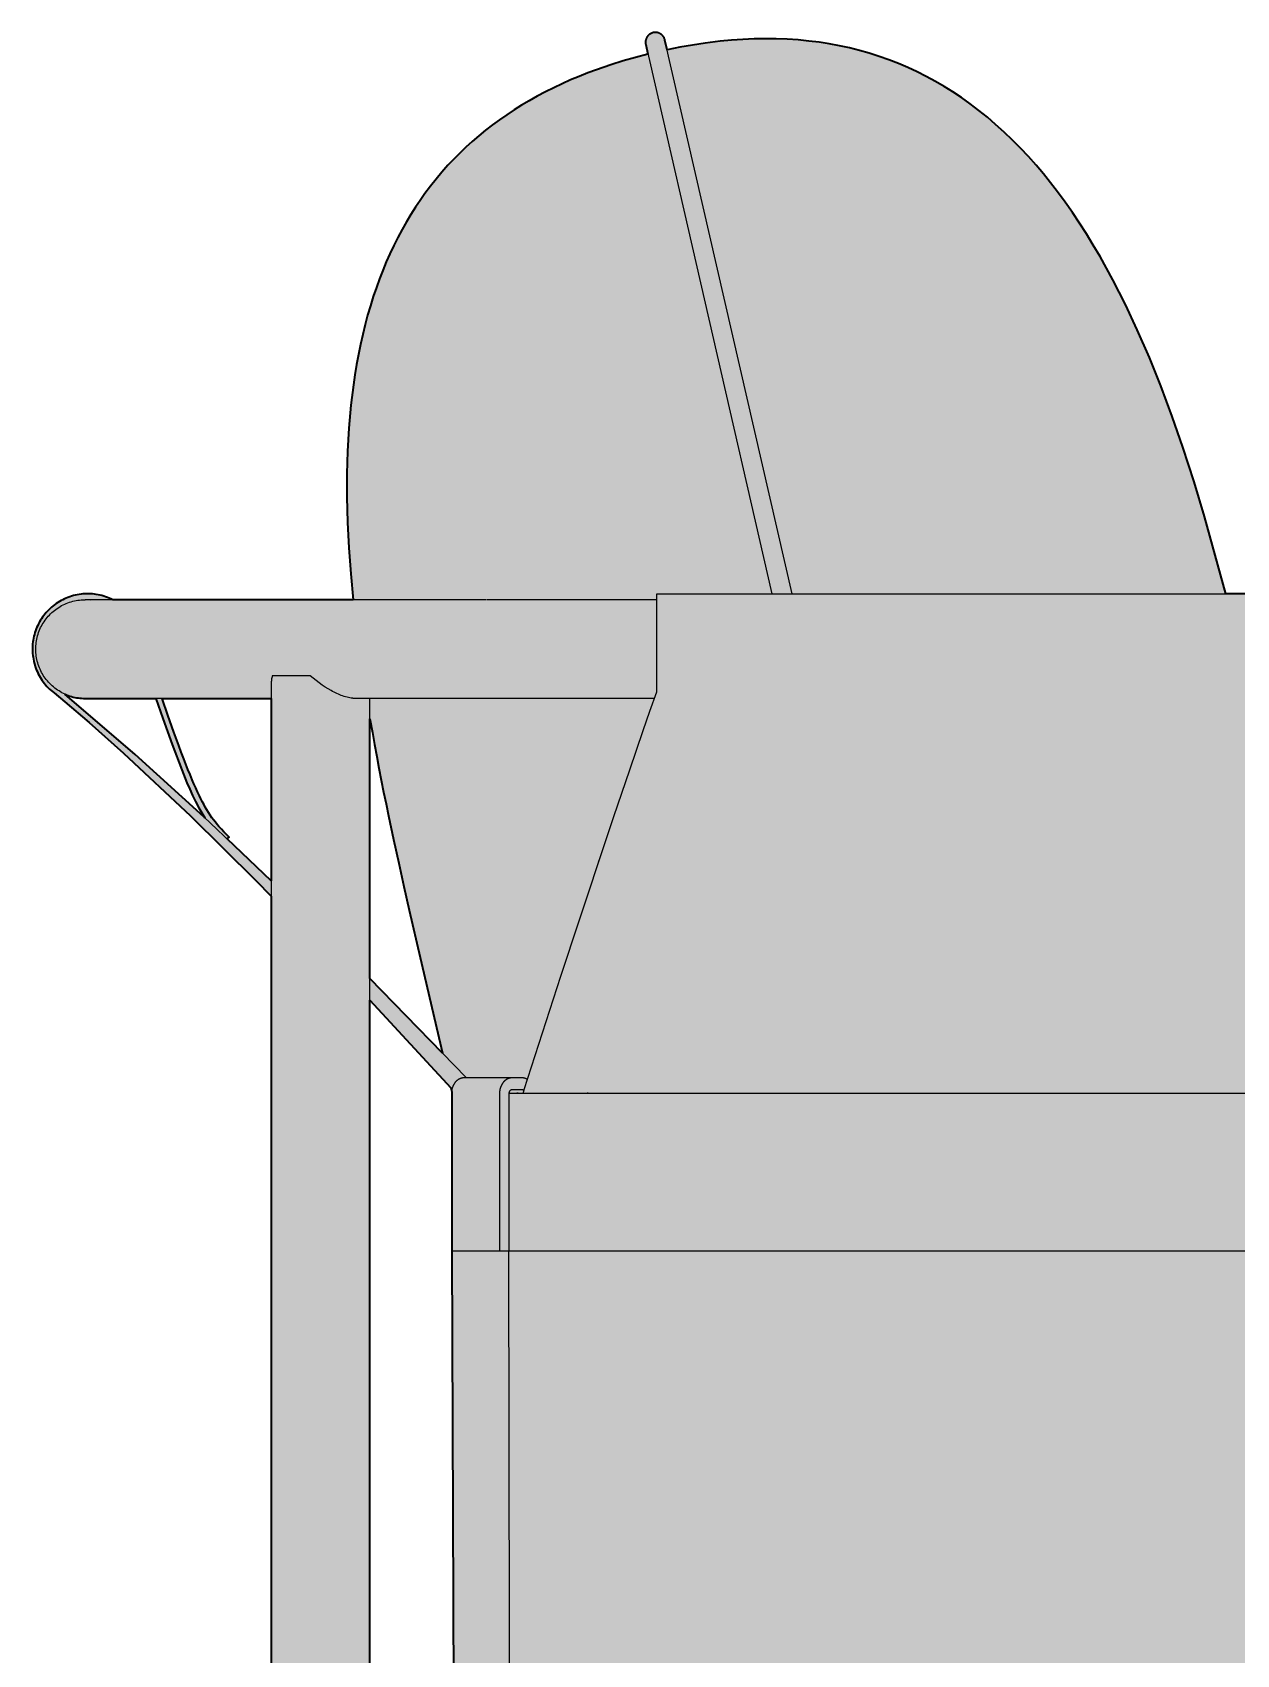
# Model space of a CAD drawing. Header units: millimetres. Extents: x 0 to 2217, y -1296 to 821.
# Drawn here: x 1251.4 to 1556.4, y 410.2 to 821 of the extents above; entities that cross this region are included whole.
import ezdxf

# ---------------------------------------------------------------- set-up
doc = ezdxf.new("R2010")
doc.units = ezdxf.units.MM
doc.layers.add('Blocks', color=7, linetype='Continuous')
doc.layers.add('Blocks$Fill', color=7, linetype='Continuous', true_color=0xffffff)
doc.layers.add('Blocks$Inner', color=7, linetype='Continuous', lineweight=25, true_color=0x007f00)
doc.layers.add('Blocks$Outline', color=7, linetype='Continuous', lineweight=35, true_color=0xff3f3f)

# ---------------------------------------------------------------- blocks, each defined once
blk = doc.blocks.new('Can Lounge Chair Side')
at = {"layer": 'Blocks$Fill'}
h = blk.add_hatch(color=256, dxfattribs=at)
h.paths.add_polyline_path([(218.63, 816.59), (218.05, 819.11), (218.03, 819.19), (218, 819.27), (217.97, 819.35), (217.94, 819.43), (217.91, 819.51), (217.87, 819.59), (217.83, 819.67), (217.78, 819.74), (217.74, 819.82), (217.69, 819.89), (217.64, 819.96), (217.59, 820.03), (217.53, 820.09), (217.48, 820.16), (217.42, 820.22), (217.35, 820.28), (217.29, 820.34), (217.23, 820.39), (217.16, 820.45), (217.09, 820.5), (217.02, 820.55), (216.94, 820.59), (216.87, 820.64), (216.79, 820.68), (216.72, 820.72), (216.64, 820.75), (216.56, 820.79), (216.48, 820.82), (216.4, 820.85), (216.31, 820.87), (216.23, 820.89), (216.15, 820.91), (216.06, 820.93), (215.98, 820.94), (215.89, 820.95), (215.8, 820.96), (215.72, 820.96), (215.63, 820.96), (215.55, 820.96), (215.46, 820.96), (215.37, 820.95), (215.29, 820.94), (215.2, 820.93), (215.12, 820.91), (215.03, 820.89), (214.95, 820.87), (214.87, 820.84), (214.79, 820.81), (214.71, 820.78), (214.63, 820.75), (214.55, 820.71), (214.47, 820.68), (214.4, 820.63), (214.32, 820.59), (214.25, 820.54), (214.18, 820.49), (214.11, 820.44), (214.04, 820.39), (213.98, 820.33), (213.91, 820.27), (213.85, 820.21), (213.79, 820.15), (213.73, 820.09), (213.68, 820.02), (213.63, 819.95), (213.58, 819.88), (213.53, 819.81), (213.48, 819.74), (213.44, 819.66), (213.4, 819.58), (213.36, 819.51), (213.33, 819.43), (213.3, 819.35), (213.27, 819.27), (213.24, 819.18), (213.22, 819.1), (213.2, 819.02), (213.18, 818.93), (213.17, 818.85), (213.15, 818.76), (213.15, 818.68), (213.14, 818.59), (213.14, 818.5), (213.14, 818.42), (213.14, 818.33), (213.15, 818.24), (213.15, 818.16), (213.17, 818.07), (213.18, 817.99), (213.2, 817.9), (213.76, 815.47), (207.49, 813.76), (204.39, 812.78), (200.76, 811.53), (198.55, 810.71), (196.36, 809.85), (194.18, 808.94), (192.03, 807.98), (189.9, 806.97), (187.79, 805.92), (185.7, 804.82), (183.64, 803.66), (181.73, 802.53), (179.85, 801.35), (177.99, 800.13), (176.17, 798.86), (174.38, 797.55), (172.62, 796.19), (170.9, 794.78), (169.22, 793.33), (167.63, 791.89), (166.08, 790.4), (164.57, 788.88), (163.1, 787.32), (161.57, 785.6), (160.09, 783.84), (158.66, 782.04), (157.28, 780.2), (156.04, 778.45), (154.85, 776.68), (153.7, 774.88), (152.6, 773.05), (151.47, 771.06), (150.39, 769.05), (149.37, 767), (148.39, 764.94), (147.46, 762.84), (146.58, 760.72), (145.74, 758.57), (144.96, 756.41), (144.17, 754.09), (143.44, 751.75), (142.75, 749.4), (142.12, 747.03), (141.5, 744.51), (140.93, 741.97), (140.41, 739.43), (139.94, 736.87), (139.52, 734.3), (139.14, 731.73), (138.51, 726.57), (138, 720.78), (137.67, 714.97), (137.51, 709.16), (137.51, 703.34), (137.68, 696.9), (138, 690.46), (138.47, 683.89), (139.08, 677.33), (88.75, 677.33), (78.17, 677.33), (77.29, 677.74), (76.84, 677.92), (76.38, 678.08), (75.92, 678.23), (75.45, 678.37), (74.98, 678.49), (74.5, 678.59), (74.02, 678.67), (73.54, 678.74), (73.05, 678.79), (72.57, 678.82), (72.08, 678.84), (71.59, 678.84), (71.11, 678.83), (70.62, 678.79), (70.14, 678.74), (69.66, 678.67), (69.18, 678.59), (68.7, 678.49), (68.23, 678.37), (67.76, 678.24), (67.3, 678.09), (66.84, 677.92), (66.39, 677.74), (65.94, 677.55), (65.5, 677.33), (65.07, 677.11), (64.65, 676.86), (64.24, 676.61), (63.83, 676.34), (63.44, 676.05), (63.05, 675.75), (62.68, 675.44), (62.32, 675.12), (61.96, 674.78), (61.63, 674.43), (61.3, 674.07), (60.98, 673.7), (60.68, 673.31), (60.39, 672.92), (60.12, 672.52), (59.86, 672.11), (59.62, 671.69), (59.39, 671.26), (59.17, 670.82), (58.97, 670.38), (58.79, 669.93), (58.62, 669.47), (58.46, 669.01), (58.33, 668.54), (58.21, 668.07), (58.1, 667.59), (58.02, 667.11), (57.94, 666.63), (57.89, 666.15), (57.85, 665.66), (57.83, 665.18), (57.83, 664.69), (57.84, 664.2), (57.88, 663.72), (57.92, 663.23), (57.99, 662.75), (58.07, 662.27), (58.17, 661.79), (58.28, 661.32), (58.41, 660.85), (58.56, 660.39), (58.72, 659.93), (58.9, 659.48), (59.09, 659.03), (59.3, 658.59), (59.53, 658.16), (59.77, 657.73), (60.02, 657.32), (60.29, 656.91), (60.58, 656.52), (60.87, 656.13), (61.18, 655.75), (61.5, 655.39), (61.84, 655.04), (62.19, 654.7), (62.55, 654.37), (62.91, 654.05), (72.2, 646.22), (80.92, 638.5), (97.91, 622.59), (114.43, 606.21), (118.32, 602.23), (118.34, -0.02), (118.34, -0.03), (118.34, -0.05), (118.34, -0.07), (118.34, -0.08), (118.35, -0.1), (118.35, -0.12), (118.36, -0.13), (118.36, -0.15), (118.37, -0.17), (118.37, -0.18), (118.38, -0.2), (118.39, -0.21), (118.39, -0.23), (118.4, -0.25), (118.41, -0.26), (118.42, -0.27), (118.43, -0.29), (118.44, -0.3), (118.45, -0.32), (118.46, -0.33), (118.47, -0.34), (118.48, -0.35), (118.5, -0.37), (118.51, -0.38), (118.52, -0.39), (118.54, -0.4), (118.55, -0.41), (118.56, -0.42), (118.58, -0.43), (118.59, -0.44), (118.61, -0.44), (118.62, -0.45), (118.64, -0.46), (118.65, -0.47), (118.67, -0.47), (118.69, -0.48), (118.7, -0.48), (118.72, -0.49), (118.74, -0.49), (118.75, -0.49), (118.77, -0.5), (118.79, -0.5), (118.8, -0.5), (118.82, -0.5), (118.84, -0.5), (142.85, -0.5), (142.87, -0.5), (142.88, -0.5), (142.9, -0.5), (142.92, -0.49), (142.94, -0.49), (142.95, -0.49), (142.97, -0.48), (142.98, -0.48), (143, -0.47), (143.02, -0.47), (143.03, -0.46), (143.05, -0.45), (143.06, -0.44), (143.08, -0.44), (143.09, -0.43), (143.11, -0.42), (143.12, -0.41), (143.14, -0.4), (143.15, -0.39), (143.16, -0.38), (143.17, -0.37), (143.19, -0.35), (143.2, -0.34), (143.21, -0.33), (143.22, -0.32), (143.23, -0.3), (143.24, -0.29), (143.25, -0.27), (143.26, -0.26), (143.27, -0.25), (143.28, -0.23), (143.28, -0.21), (143.29, -0.2), (143.3, -0.18), (143.3, -0.17), (143.31, -0.15), (143.31, -0.13), (143.32, -0.12), (143.32, -0.1), (143.33, -0.08), (143.33, -0.07), (143.33, -0.05), (143.33, -0.03), (143.33, -0.02), (143.33, 0), (143.33, 2.34), (143.33, 2.34), (143.33, 177.34), (166.57, 177.35), (166.59, 177.14), (166.6, 177.06), (166.62, 176.98), (166.63, 176.89), (166.65, 176.81), (166.67, 176.73), (166.69, 176.65), (166.71, 176.56), (166.73, 176.48), (166.75, 176.4), (166.78, 176.32), (166.8, 176.24), (166.83, 176.16), (166.89, 176), (166.96, 175.85), (166.99, 175.77), (167.03, 175.69), (167.06, 175.62), (167.1, 175.54), (167.14, 175.47), (167.18, 175.4), (167.22, 175.33), (167.27, 175.26), (167.31, 175.19), (167.36, 175.12), (167.4, 175.05), (167.45, 174.99), (167.5, 174.92), (167.55, 174.86), (167.6, 174.8), (167.65, 174.74), (167.7, 174.68), (167.75, 174.62), (167.81, 174.56), (167.86, 174.51), (167.92, 174.45), (167.97, 174.4), (168.03, 174.35), (168.09, 174.3), (168.15, 174.26), (168.21, 174.21), (168.27, 174.17), (168.33, 174.13), (168.39, 174.09), (168.45, 174.05), (168.51, 174.01), (168.58, 173.98), (168.64, 173.95), (168.71, 173.92), (168.77, 173.89), (168.84, 173.87), (168.9, 173.84), (168.97, 173.82), (169.04, 173.81), (169.11, 173.79), (169.18, 173.78), (169.21, 173.77), (169.24, 173.76), (169.28, 173.76), (169.31, 173.76), (169.35, 173.75), (169.38, 173.75), (169.42, 173.75), (169.45, 173.74), (169.49, 173.74), (178.91, 173.74), (178.94, 173.27), (178.97, 173.03), (178.98, 172.91), (179, 172.81), (179.02, 172.7), (179.03, 172.61), (179.05, 172.52), (179.07, 172.43), (179.1, 172.35), (179.11, 172.32), (179.12, 172.28), (179.13, 172.25), (179.14, 172.21), (179.16, 172.18), (179.17, 172.15), (179.18, 172.13), (179.2, 172.1), (179.21, 172.07), (179.22, 172.06), (179.23, 172.05), (179.23, 172.04), (179.24, 172.03), (179.25, 172.02), (179.25, 172), (179.26, 171.99), (179.27, 171.99), (179.28, 171.98), (179.29, 171.97), (179.29, 171.96), (179.3, 171.95), (179.31, 171.94), (179.32, 171.93), (179.33, 171.93), (179.33, 171.92), (179.34, 171.91), (179.35, 171.91), (179.36, 171.9), (179.37, 171.9), (179.37, 171.9), (179.38, 171.89), (179.38, 171.89), (179.38, 171.89), (179.39, 171.89), (179.39, 171.88), (179.4, 171.88), (179.4, 171.88), (179.41, 171.88), (179.41, 171.88), (179.42, 171.88), (179.42, 171.87), (179.42, 171.87), (179.43, 171.87), (179.43, 171.87), (179.44, 171.87), (179.44, 171.87), (179.45, 171.87), (179.45, 171.87), (179.46, 171.86), (179.46, 171.86), (179.47, 171.86), (179.47, 171.86), (179.47, 171.86), (179.48, 171.86), (179.48, 171.86), (179.49, 171.86), (869.49, 171.86), (869.49, 174.86), (876.47, 174.86), (876.55, 174.87), (876.64, 174.87), (876.73, 174.89), (876.81, 174.9), (876.9, 174.92), (876.98, 174.93), (877.07, 174.96), (877.15, 174.98), (877.23, 175.01), (877.31, 175.04), (877.39, 175.08), (877.47, 175.11), (877.55, 175.15), (877.63, 175.19), (877.7, 175.24), (877.77, 175.28), (877.84, 175.33), (877.91, 175.39), (877.98, 175.44), (878.05, 175.5), (878.11, 175.56), (878.17, 175.62), (878.23, 175.68), (878.29, 175.75), (878.34, 175.81), (878.4, 175.88), (878.45, 175.95), (878.49, 176.03), (878.54, 176.1), (878.58, 176.18), (878.62, 176.25), (878.66, 176.33), (878.69, 176.41), (878.72, 176.49), (878.75, 176.58), (878.78, 176.66), (878.8, 176.74), (878.82, 176.83), (878.84, 176.91), (878.85, 177), (878.86, 177.08), (878.87, 177.17), (878.88, 177.26), (878.88, 177.34), (904.69, 177.34), (904.69, 2.34), (904.69, 2.34), (904.69, -0.02), (904.69, -0.03), (904.69, -0.05), (904.7, -0.07), (904.7, -0.08), (904.7, -0.1), (904.7, -0.12), (904.71, -0.13), (904.71, -0.15), (904.72, -0.17), (904.73, -0.18), (904.73, -0.2), (904.74, -0.21), (904.75, -0.23), (904.75, -0.24), (904.76, -0.26), (904.77, -0.27), (904.78, -0.29), (904.79, -0.3), (904.8, -0.32), (904.81, -0.33), (904.82, -0.34), (904.84, -0.35), (904.85, -0.37), (904.86, -0.38), (904.87, -0.39), (904.89, -0.4), (904.9, -0.41), (904.92, -0.42), (904.93, -0.43), (904.95, -0.44), (904.96, -0.44), (904.98, -0.45), (904.99, -0.46), (905.01, -0.47), (905.02, -0.47), (905.04, -0.48), (905.06, -0.48), (905.07, -0.49), (905.09, -0.49), (905.11, -0.49), (905.12, -0.5), (905.14, -0.5), (905.16, -0.5), (905.17, -0.5), (905.19, -0.5), (929.19, -0.5), (929.22, -0.5), (929.24, -0.5), (929.25, -0.5), (929.27, -0.49), (929.29, -0.49), (929.3, -0.49), (929.32, -0.48), (929.34, -0.48), (929.35, -0.47), (929.37, -0.47), (929.39, -0.46), (929.4, -0.45), (929.42, -0.44), (929.43, -0.44), (929.45, -0.43), (929.46, -0.42), (929.47, -0.41), (929.49, -0.4), (929.5, -0.39), (929.51, -0.38), (929.53, -0.37), (929.54, -0.35), (929.55, -0.34), (929.56, -0.33), (929.57, -0.32), (929.58, -0.3), (929.59, -0.29), (929.6, -0.27), (929.61, -0.26), (929.62, -0.24), (929.63, -0.23), (929.64, -0.21), (929.64, -0.2), (929.65, -0.18), (929.66, -0.17), (929.66, -0.15), (929.67, -0.13), (929.67, -0.12), (929.68, -0.1), (929.68, -0.08), (929.68, -0.07), (929.68, -0.05), (929.68, -0.03), (929.69, -0.02), (929.69, 0), (929.69, 2.34), (929.69, 2.34), (929.68, 238.07), (931.77, 239.19), (932.78, 239.79), (933.78, 240.42), (934.75, 241.08), (935.7, 241.76), (936.62, 242.47), (937.52, 243.2), (938.4, 243.96), (939.24, 244.74), (940.05, 245.54), (940.84, 246.36), (941.59, 247.2), (942.31, 248.06), (942.99, 248.93), (943.64, 249.82), (944.26, 250.72), (944.84, 251.64), (945.39, 252.56), (945.9, 253.49), (946.37, 254.43), (946.81, 255.38), (947.21, 256.33), (947.58, 257.28), (947.91, 258.23), (948.2, 259.19), (948.47, 260.14), (948.69, 261.1), (948.89, 262.05), (949.05, 262.99), (949.17, 263.93), (949.27, 264.86), (949.37, 264.86), (949.46, 264.87), (949.55, 264.87), (949.63, 264.88), (949.72, 264.89), (949.81, 264.91), (949.89, 264.93), (949.98, 264.95), (950.06, 264.97), (950.14, 265), (950.22, 265.03), (950.3, 265.06), (950.38, 265.1), (950.46, 265.14), (950.54, 265.18), (950.61, 265.22), (950.69, 265.27), (950.76, 265.32), (950.83, 265.37), (950.9, 265.42), (950.96, 265.48), (951.03, 265.54), (951.09, 265.6), (951.15, 265.66), (951.21, 265.72), (951.27, 265.79), (951.32, 265.86), (951.37, 265.93), (951.42, 266), (951.47, 266.08), (951.51, 266.15), (951.55, 266.23), (951.59, 266.31), (951.62, 266.39), (951.66, 266.47), (951.69, 266.55), (951.71, 266.63), (951.74, 266.72), (951.76, 266.8), (951.78, 266.89), (951.79, 266.97), (951.8, 267.06), (951.81, 267.14), (951.82, 267.23), (951.82, 267.32), (951.82, 267.41), (951.82, 267.49), (951.81, 267.58), (951.8, 267.67), (951.79, 267.75), (951.78, 267.84), (951.76, 267.92), (951.74, 268.01), (951.71, 268.09), (951.69, 268.17), (951.66, 268.26), (951.62, 268.34), (951.59, 268.42), (951.55, 268.49), (951.51, 268.57), (951.47, 268.65), (951.42, 268.72), (951.37, 268.79), (951.32, 268.86), (951.27, 268.93), (951.21, 269), (951.15, 269.06), (951.09, 269.13), (951.03, 269.19), (950.96, 269.25), (950.9, 269.3), (950.83, 269.36), (950.76, 269.41), (950.69, 269.46), (950.61, 269.5), (950.54, 269.55), (950.46, 269.59), (950.38, 269.63), (950.3, 269.66), (950.22, 269.69), (950.14, 269.72), (950.06, 269.75), (949.98, 269.78), (949.89, 269.8), (949.81, 269.82), (949.72, 269.83), (949.63, 269.84), (949.55, 269.85), (949.46, 269.86), (949.38, 269.86), (949.38, 366.86), (949.55, 366.87), (949.64, 366.88), (949.72, 366.89), (949.81, 366.91), (949.89, 366.93), (949.98, 366.95), (950.06, 366.97), (950.15, 367), (950.23, 367.03), (950.31, 367.06), (950.39, 367.1), (950.47, 367.14), (950.54, 367.18), (950.62, 367.22), (950.69, 367.27), (950.76, 367.32), (950.83, 367.37), (950.9, 367.42), (950.97, 367.48), (951.03, 367.54), (951.1, 367.6), (951.16, 367.66), (951.21, 367.72), (951.27, 367.79), (951.32, 367.86), (951.37, 367.93), (951.42, 368), (951.47, 368.08), (951.51, 368.15), (951.55, 368.23), (951.59, 368.31), (951.63, 368.39), (951.66, 368.47), (951.69, 368.55), (951.72, 368.63), (951.74, 368.72), (951.76, 368.8), (951.78, 368.89), (951.79, 368.97), (951.81, 369.06), (951.81, 369.14), (951.82, 369.23), (951.82, 369.32), (951.82, 369.41), (951.82, 369.49), (951.81, 369.58), (951.81, 369.67), (951.79, 369.75), (951.78, 369.84), (951.76, 369.92), (951.74, 370.01), (951.72, 370.09), (951.69, 370.17), (951.66, 370.26), (951.63, 370.34), (951.59, 370.42), (951.55, 370.49), (951.51, 370.57), (951.47, 370.65), (951.42, 370.72), (951.37, 370.79), (951.32, 370.86), (951.27, 370.93), (951.21, 371), (951.16, 371.06), (951.1, 371.13), (951.03, 371.19), (950.97, 371.25), (950.9, 371.3), (950.83, 371.36), (950.76, 371.41), (950.69, 371.46), (950.62, 371.5), (950.54, 371.55), (950.47, 371.59), (950.39, 371.63), (950.31, 371.66), (950.23, 371.69), (950.15, 371.72), (950.06, 371.75), (949.98, 371.78), (949.89, 371.8), (949.81, 371.82), (949.72, 371.83), (949.64, 371.84), (949.55, 371.85), (949.46, 371.86), (949.38, 371.86), (949.27, 371.86), (949.05, 373.73), (948.89, 374.68), (948.69, 375.63), (948.47, 376.58), (948.21, 377.53), (947.91, 378.49), (947.58, 379.45), (947.21, 380.4), (946.81, 381.35), (946.37, 382.29), (945.9, 383.23), (945.39, 384.17), (944.84, 385.09), (944.26, 386), (943.64, 386.9), (942.99, 387.79), (942.31, 388.66), (941.59, 389.52), (940.84, 390.36), (940.05, 391.18), (939.24, 391.98), (938.39, 392.76), (937.52, 393.52), (936.62, 394.26), (935.7, 394.97), (934.75, 395.65), (933.77, 396.31), (932.78, 396.94), (931.76, 397.54), (930.73, 398.11), (929.68, 398.66), (929.68, 512.34), (932.69, 512.34), (932.69, 552.34), (929.68, 552.34), (929.62, 608.11), (929.45, 611.37), (929.32, 613), (929.17, 614.62), (928.98, 616.23), (928.77, 617.84), (928.53, 619.44), (928.26, 621.04), (927.97, 622.62), (927.64, 624.2), (927.29, 625.77), (926.91, 627.34), (926.51, 628.89), (926.07, 630.43), (925.57, 632.1), (925.03, 633.76), (924.46, 635.39), (923.86, 637.01), (923.23, 638.61), (922.57, 640.19), (921.88, 641.74), (921.15, 643.28), (920.4, 644.79), (919.62, 646.28), (918.8, 647.74), (917.96, 649.18), (917.09, 650.6), (916.19, 651.99), (915.26, 653.35), (914.3, 654.68), (913.3, 656.01), (912.26, 657.31), (911.2, 658.58), (910.12, 659.81), (909, 661), (907.87, 662.16), (906.7, 663.29), (905.51, 664.37), (904.3, 665.42), (903.07, 666.43), (901.81, 667.4), (900.52, 668.33), (899.22, 669.22), (897.9, 670.07), (896.55, 670.88), (895.18, 671.64), (893.89, 672.31), (892.58, 672.94), (891.26, 673.53), (889.93, 674.08), (888.58, 674.59), (887.23, 675.06), (885.87, 675.48), (884.49, 675.86), (883.11, 676.2), (881.72, 676.49), (880.32, 676.75), (878.92, 676.95), (877.51, 677.12), (876.09, 677.24), (874.68, 677.31), (874.37, 680.06), (873.98, 682.78), (873.5, 685.5), (872.93, 688.2), (872.27, 690.88), (871.53, 693.54), (870.7, 696.17), (869.8, 698.77), (868.81, 701.35), (867.74, 703.89), (866.59, 706.4), (865.36, 708.87), (864.06, 711.31), (862.69, 713.7), (861.24, 716.05), (859.73, 718.35), (858.14, 720.61), (856.5, 722.82), (854.79, 724.99), (853.01, 727.1), (851.18, 729.16), (849.29, 731.17), (847.34, 733.12), (845.34, 735.02), (843.28, 736.86), (841.18, 738.65), (839.03, 740.38), (836.84, 742.05), (834.6, 743.66), (832.31, 745.21), (829.99, 746.7), (827.63, 748.13), (825.24, 749.5), (822.81, 750.8), (820.35, 752.05), (817.85, 753.23), (815.33, 754.35), (812.78, 755.4), (810.21, 756.39), (807.61, 757.32), (804.99, 758.19), (802.35, 758.99), (799.69, 759.72), (797.02, 760.4), (794.33, 761), (791.62, 761.55), (788.91, 762.03), (786.18, 762.44), (783.44, 762.79), (780.7, 763.07), (777.95, 763.27), (775.19, 763.41), (769.68, 763.55), (753.12, 763.45), (742.1, 763.31), (736.6, 763.32), (731.09, 763.43), (725.54, 763.54), (719.95, 763.53), (697.93, 762.86), (686.91, 762.87), (675.89, 763.17), (670.38, 763.32), (664.87, 763.33), (659.36, 763.18), (653.85, 762.88), (651.09, 762.72), (648.34, 762.61), (645.58, 762.55), (642.83, 762.53), (640.07, 762.56), (637.32, 762.65), (634.56, 762.77), (631.81, 762.95), (626.3, 763.3), (620.79, 763.53), (615.28, 763.64), (609.76, 763.64), (587.7, 763.54), (565.64, 763.56), (543.58, 763.55), (521.52, 763.56), (499.46, 763.53), (477.39, 763.68), (471.87, 763.68), (466.36, 763.5), (460.86, 763.12), (455.37, 762.57), (452.63, 762.21), (449.91, 761.78), (447.2, 761.29), (444.51, 760.73), (441.83, 760.1), (439.17, 759.4), (436.52, 758.63), (433.88, 757.8), (431.27, 756.9), (428.68, 755.94), (426.12, 754.92), (423.59, 753.83), (421.09, 752.68), (418.61, 751.47), (416.17, 750.2), (413.75, 748.86), (411.36, 747.47), (409.02, 746.01), (406.72, 744.49), (404.47, 742.92), (402.25, 741.28), (400.08, 739.59), (397.95, 737.83), (395.87, 736.02), (393.83, 734.14), (391.85, 732.22), (389.94, 730.24), (388.08, 728.22), (386.28, 726.13), (384.53, 724), (382.85, 721.81), (381.23, 719.58), (379.67, 717.29), (378.18, 714.97), (376.77, 712.6), (375.44, 710.2), (374.18, 707.75), (372.99, 705.27), (371.88, 702.74), (370.84, 700.18), (369.89, 697.58), (369.02, 694.97), (368.23, 692.33), (367.53, 689.68), (366.92, 687), (366.39, 684.3), (365.95, 681.58), (365.59, 678.84), (360.16, 678.84), (352.11, 707.21), (349.27, 715.95), (346.56, 723.75), (343.66, 731.49), (340.79, 738.62), (337.73, 745.67), (334.73, 752.04), (331.55, 758.31), (329.94, 761.28), (328.29, 764.21), (326.59, 767.12), (324.82, 769.99), (323.09, 772.69), (321.3, 775.36), (319.45, 777.99), (317.55, 780.57), (315.77, 782.87), (313.95, 785.13), (312.07, 787.35), (310.13, 789.52), (308.14, 791.65), (306.1, 793.72), (303.99, 795.73), (301.83, 797.69), (299.75, 799.47), (297.61, 801.2), (295.42, 802.86), (293.18, 804.45), (291.02, 805.89), (288.81, 807.27), (286.57, 808.58), (284.28, 809.82), (281.96, 810.99), (279.6, 812.08), (277.21, 813.1), (274.78, 814.04), (272.33, 814.91), (269.84, 815.69), (267.34, 816.4), (264.81, 817.03), (262.27, 817.59), (259.7, 818.06), (257.13, 818.46), (254.55, 818.79), (251.8, 819.05), (249.04, 819.23), (246.28, 819.34), (243.52, 819.37), (240.64, 819.32), (237.77, 819.19), (234.9, 818.99), (232.04, 818.72), (228.23, 818.26), (225.02, 817.78), (221.82, 817.23)], flags=0)
h.paths.add_polyline_path([(868.29, 457.55), (870.33, 462.86), (871.22, 465.57), (872.01, 468.3), (872.72, 471.06), (873.33, 473.84), (873.85, 476.64), (874.28, 479.46), (874.62, 482.29), (874.86, 485.12), (875, 487.97), (875.05, 490.83), (875.05, 512.34), (883.38, 512.34), (883.38, 507.73), (898.38, 507.73), (898.38, 512.34), (904.68, 512.34), (904.68, 403.36), (899.68, 403.36), (868.58, 403.36)], flags=0)
h.paths.add_polyline_path([(875.05, 652.24), (876.01, 652.12), (876.72, 652), (877.41, 651.86), (878.11, 651.69), (878.79, 651.5), (879.17, 651.39), (879.54, 651.27), (880.27, 651.01), (881, 650.73), (881.72, 650.42), (882.43, 650.09), (883.12, 649.74), (883.81, 649.36), (884.48, 648.97), (885.15, 648.55), (885.81, 648.12), (886.46, 647.66), (887.09, 647.19), (887.71, 646.7), (888.32, 646.2), (888.91, 645.68), (889.5, 645.15), (890.19, 644.49), (890.86, 643.81), (891.51, 643.11), (892.15, 642.4), (892.67, 641.78), (893.18, 641.15), (893.68, 640.51), (894.17, 639.86), (894.79, 639), (895.39, 638.11), (895.98, 637.2), (896.55, 636.27), (897.11, 635.31), (897.65, 634.34), (898.18, 633.33), (898.68, 632.31), (899.17, 631.27), (899.64, 630.21), (900.1, 629.12), (900.53, 628.02), (900.95, 626.9), (901.34, 625.76), (901.72, 624.61), (902.07, 623.43), (902.38, 622.33), (902.68, 621.21), (902.95, 620.09), (903.2, 618.95), (903.43, 617.81), (903.65, 616.66), (903.84, 615.5), (904.02, 614.34), (904.17, 613.16), (904.3, 611.99), (904.51, 609.62), (904.63, 607.24), (904.68, 604.84), (904.68, 552.34), (898.38, 552.34), (898.38, 557.73), (883.38, 557.73), (883.38, 552.34), (875.05, 552.34)], flags=0)
h.paths.add_polyline_path([(164.07, 552.72), (164.06, 552.51), (164.06, 552.43), (164.06, 512.34), (165.05, 268.7), (164.7, 268.7), (164.71, 238.7), (166.79, 238.7), (166.77, 233.35), (143.33, 233.34), (143.32, 575.94), (163.81, 553.76)], flags=0)
h.paths.add_polyline_path([(143.32, 647.17), (149.31, 616.63), (161.68, 562.51), (143.32, 581.41)], flags=0)
h.paths.add_polyline_path([(89.1, 652.33), (95.67, 634.22), (96.98, 631), (97.68, 629.39), (98.4, 627.79), (99.18, 626.2), (100, 624.63), (100.49, 623.75), (101.01, 622.9), (101.51, 622.12), (83.84, 638.1), (66.02, 653.44), (66.5, 653.23), (66.91, 653.08), (67.32, 652.93), (67.74, 652.81), (68.16, 652.69), (68.58, 652.6), (69.01, 652.51), (69.44, 652.45), (69.87, 652.39), (70.3, 652.36), (70.74, 652.33), (71.17, 652.33), (88.75, 652.33), (89.1, 652.33)], flags=0)
h.paths.add_polyline_path([(118.32, 652.33), (118.32, 606.15), (107.16, 616.75), (107.63, 617.2), (106.34, 618.54), (105.09, 619.9), (104.63, 620.45), (104.18, 621), (103.74, 621.56), (103.32, 622.13), (102.87, 622.79), (102.43, 623.45), (102.01, 624.13), (101.61, 624.82), (101.22, 625.52), (100.85, 626.22), (100.13, 627.65), (99.19, 629.68), (97.75, 633.05), (95.55, 638.71), (90.69, 652.33)], flags=0)
at = {"layer": 'Blocks$Inner'}
for p, q in [((215.97, 677.33), (172.89, 677.33)), ((83.84, 638.1), (66.02, 653.44)), ((107.63, 617.2), (107.16, 616.75)), ((201.08, 610.32), (201.42, 611.36)), ((156.04, 586.72), (161.68, 562.51)), ((167.68, 556.34), (143.32, 581.41)), ((164.17, 553.38), (143.32, 575.94)), ((163.81, 553.77), (164.07, 552.72))]:
    blk.add_line(p, q, dxfattribs=at)
for points in [[(250.3, 678.84), (218.07, 819.02), (218.05, 819.11), (218.03, 819.19), (218, 819.27), (217.97, 819.35), (217.94, 819.43), (217.91, 819.51), (217.87, 819.59), (217.83, 819.67), (217.78, 819.74), (217.74, 819.82), (217.69, 819.89), (217.64, 819.96), (217.59, 820.03), (217.53, 820.09), (217.48, 820.16), (217.42, 820.22), (217.35, 820.28), (217.29, 820.34), (217.23, 820.39), (217.16, 820.45), (217.09, 820.5), (217.02, 820.55), (216.94, 820.59), (216.87, 820.64), (216.79, 820.68), (216.72, 820.72), (216.64, 820.75), (216.56, 820.79), (216.48, 820.82), (216.4, 820.85), (216.31, 820.87), (216.23, 820.89), (216.15, 820.91), (216.06, 820.93), (215.98, 820.94), (215.89, 820.95), (215.8, 820.96), (215.72, 820.96), (215.63, 820.96), (215.55, 820.96), (215.46, 820.96), (215.37, 820.95), (215.29, 820.94), (215.2, 820.93), (215.12, 820.91), (215.03, 820.89), (214.95, 820.87), (214.87, 820.84), (214.79, 820.81), (214.71, 820.78), (214.63, 820.75), (214.55, 820.71), (214.47, 820.68), (214.4, 820.63), (214.32, 820.59), (214.25, 820.54), (214.18, 820.49), (214.11, 820.44), (214.04, 820.39), (213.98, 820.33), (213.91, 820.27), (213.85, 820.21), (213.79, 820.15), (213.73, 820.09), (213.68, 820.02), (213.63, 819.95), (213.58, 819.88), (213.53, 819.81), (213.48, 819.74), (213.44, 819.66), (213.4, 819.58), (213.36, 819.51), (213.33, 819.43), (213.3, 819.35), (213.27, 819.27), (213.24, 819.18), (213.22, 819.1), (213.2, 819.02), (213.18, 818.93), (213.17, 818.85), (213.15, 818.76), (213.15, 818.68), (213.14, 818.59), (213.14, 818.5), (213.14, 818.42), (213.14, 818.33), (213.15, 818.24), (213.15, 818.16), (213.17, 818.07), (213.18, 817.99), (213.2, 817.9), (245.17, 678.84)], [(360.17, 678.82), (354.77, 698.41), (352.11, 707.21), (349.27, 715.95), (346.56, 723.75), (343.66, 731.49), (340.79, 738.62), (337.73, 745.67), (334.73, 752.04), (331.55, 758.31), (329.94, 761.28), (328.29, 764.21), (326.59, 767.12), (324.82, 769.99), (323.09, 772.69), (321.3, 775.36), (319.45, 777.99), (317.55, 780.57), (315.77, 782.87), (313.95, 785.13), (312.07, 787.35), (310.13, 789.52), (308.14, 791.65), (306.1, 793.72), (303.99, 795.73), (301.83, 797.69), (299.75, 799.47), (297.61, 801.2), (295.42, 802.86), (293.18, 804.45), (291.02, 805.89), (288.81, 807.27), (286.57, 808.58), (284.28, 809.82), (281.96, 810.99), (279.6, 812.08), (277.21, 813.1), (274.78, 814.04), (272.33, 814.91), (269.84, 815.69), (267.34, 816.4), (264.81, 817.03), (262.27, 817.59), (259.7, 818.06), (257.13, 818.46), (254.55, 818.79), (251.8, 819.05), (249.04, 819.23), (246.28, 819.34), (243.52, 819.37), (240.64, 819.32), (237.77, 819.19), (234.9, 818.99), (232.04, 818.72), (228.23, 818.26), (225.02, 817.78), (221.82, 817.23), (218.63, 816.59)], [(139.08, 677.33), (138.47, 683.89), (138, 690.46), (137.68, 696.9), (137.51, 703.34), (137.51, 709.16), (137.67, 714.97), (138, 720.78), (138.51, 726.57), (139.14, 731.73), (139.52, 734.3), (139.94, 736.87), (140.41, 739.43), (140.93, 741.97), (141.5, 744.51), (142.12, 747.03), (142.75, 749.4), (143.44, 751.75), (144.17, 754.09), (144.96, 756.41), (145.74, 758.57), (146.58, 760.72), (147.46, 762.84), (148.39, 764.94), (149.37, 767), (150.39, 769.05), (151.47, 771.06), (152.6, 773.05), (153.7, 774.88), (154.85, 776.68), (156.04, 778.45), (157.28, 780.2), (158.66, 782.04), (160.09, 783.84), (161.57, 785.6), (163.1, 787.32), (164.57, 788.88), (166.08, 790.4), (167.63, 791.89), (169.22, 793.33), (170.9, 794.78), (172.62, 796.19), (174.38, 797.55), (176.17, 798.86), (177.99, 800.13), (179.85, 801.35), (181.73, 802.53), (183.64, 803.66), (185.7, 804.82), (187.79, 805.92), (189.9, 806.97), (192.03, 807.98), (194.18, 808.94), (196.36, 809.85), (198.55, 810.71), (200.76, 811.53), (204.39, 812.78), (207.49, 813.76), (210.61, 814.65), (213.76, 815.47)], [(118.32, 602.23), (114.43, 606.21), (97.91, 622.59), (80.92, 638.5), (72.2, 646.22), (66.06, 651.45), (63.3, 653.75), (62.91, 654.05), (62.55, 654.37), (62.19, 654.7), (61.84, 655.04), (61.5, 655.39), (61.18, 655.75), (60.87, 656.13), (60.58, 656.52), (60.29, 656.91), (60.02, 657.32), (59.77, 657.73), (59.53, 658.16), (59.3, 658.59), (59.09, 659.03), (58.9, 659.48), (58.72, 659.93), (58.56, 660.39), (58.41, 660.85), (58.28, 661.32), (58.17, 661.79), (58.07, 662.27), (57.99, 662.75), (57.92, 663.23), (57.88, 663.72), (57.84, 664.2), (57.83, 664.69), (57.83, 665.18), (57.85, 665.66), (57.89, 666.15), (57.94, 666.63), (58.02, 667.11), (58.1, 667.59), (58.21, 668.07), (58.33, 668.54), (58.46, 669.01), (58.62, 669.47), (58.79, 669.93), (58.97, 670.38), (59.17, 670.82), (59.39, 671.26), (59.62, 671.69), (59.86, 672.11), (60.12, 672.52), (60.39, 672.92), (60.68, 673.31), (60.98, 673.7), (61.3, 674.07), (61.63, 674.43), (61.96, 674.78), (62.32, 675.12), (62.68, 675.44), (63.05, 675.75), (63.44, 676.05), (63.83, 676.34), (64.24, 676.61), (64.65, 676.86), (65.07, 677.11), (65.5, 677.33), (65.94, 677.55), (66.39, 677.74), (66.84, 677.92), (67.3, 678.09), (67.76, 678.24), (68.23, 678.37), (68.7, 678.49), (69.18, 678.59), (69.66, 678.67), (70.14, 678.74), (70.62, 678.79), (71.11, 678.83), (71.59, 678.84), (72.08, 678.84), (72.57, 678.82), (73.05, 678.79), (73.54, 678.74), (74.02, 678.67), (74.5, 678.59), (74.98, 678.49), (75.45, 678.37), (75.92, 678.23), (76.38, 678.08), (76.84, 677.92), (77.29, 677.74), (77.73, 677.54), (78.17, 677.33)], [(182.18, 552.34), (182.23, 552.6), (182.29, 552.85), (182.36, 553.1), (182.43, 553.35), (187.06, 567.66), (191.73, 581.97), (196.42, 596.26), (198.78, 603.4), (201.16, 610.54), (205.14, 622.42), (207.14, 628.35), (209.16, 634.28), (210.86, 639.27), (212.58, 644.25), (214.27, 649.12), (215.97, 653.98), (215.97, 677.5), (215.97, 678.84), (828.8, 678.84), (828.8, 678.83), (828.8, 655.99)], [(118.32, 652.33), (88.75, 652.33), (71.17, 652.33), (70.74, 652.33), (70.3, 652.36), (69.87, 652.39), (69.44, 652.45), (69.01, 652.51), (68.58, 652.6), (68.16, 652.69), (67.74, 652.81), (67.32, 652.93), (66.91, 653.08), (66.5, 653.23), (66.1, 653.4), (65.71, 653.58), (65.32, 653.78), (64.94, 653.99), (64.57, 654.22), (64.2, 654.45), (63.84, 654.7), (63.5, 654.96), (63.16, 655.24), (62.83, 655.52), (62.51, 655.82), (62.2, 656.12), (61.9, 656.44), (61.62, 656.77), (61.34, 657.11), (61.08, 657.45), (60.83, 657.81), (60.59, 658.17), (60.37, 658.55), (60.15, 658.93), (59.96, 659.31), (59.77, 659.71), (59.6, 660.11), (59.44, 660.51), (59.3, 660.92), (59.17, 661.34), (59.06, 661.76), (58.96, 662.18), (58.87, 662.61), (58.8, 663.04), (58.75, 663.47), (58.71, 663.9), (58.68, 664.34), (58.67, 664.77), (58.68, 665.21), (58.7, 665.64), (58.74, 666.08), (58.79, 666.51), (58.85, 666.94), (58.94, 667.37), (59.03, 667.79), (59.14, 668.21), (59.27, 668.63), (59.41, 669.04), (59.56, 669.45), (59.73, 669.85), (59.91, 670.25), (60.11, 670.63), (60.31, 671.02), (60.54, 671.39), (60.77, 671.76), (61.02, 672.11), (61.28, 672.46), (61.55, 672.8), (61.83, 673.13), (62.13, 673.45), (62.44, 673.76), (62.75, 674.06), (63.08, 674.35), (63.41, 674.63), (63.76, 674.89), (64.12, 675.14), (64.48, 675.38), (64.85, 675.61), (65.23, 675.82), (65.62, 676.02), (66.01, 676.21), (66.41, 676.38), (66.81, 676.54), (67.22, 676.68), (67.64, 676.82), (68.06, 676.93), (68.48, 677.03), (68.91, 677.12), (69.34, 677.19), (69.77, 677.25), (70.2, 677.29), (70.64, 677.31), (71.07, 677.33)], [(172.7, 677.33), (88.75, 677.33), (71.17, 677.33), (71.6, 677.34), (72.02, 677.34), (72.45, 677.33)], [(215.4, 652.33), (171.61, 652.33), (139.66, 652.33), (139.52, 652.33), (139.38, 652.33), (139.24, 652.34), (139.1, 652.35), (138.96, 652.36), (138.82, 652.38), (138.55, 652.41), (138.22, 652.47), (137.9, 652.54), (137.53, 652.63), (137.16, 652.73), (136.79, 652.84), (136.42, 652.97), (136.05, 653.1), (135.69, 653.24), (135.33, 653.39), (134.97, 653.55), (134.62, 653.72), (134.27, 653.89), (133.88, 654.1), (133.48, 654.31), (132.71, 654.75), (131.96, 655.22), (131.22, 655.71), (130.44, 656.26), (129.67, 656.83), (128.92, 657.43), (128.19, 658.04), (118.6, 658.04), (118.54, 657.79), (118.48, 657.54), (118.43, 657.28), (118.39, 657.02), (118.36, 656.77), (118.34, 656.51), (118.33, 656.25), (118.32, 655.99), (118.34, 2.34)], [(143.33, 2.34), (143.32, 652.33)], [(89.1, 652.33), (90.88, 647.22), (93.21, 640.7), (95.67, 634.22), (96.98, 631), (97.68, 629.39), (98.4, 627.79), (99.18, 626.2), (100, 624.63), (100.49, 623.75), (101.01, 622.9), (101.55, 622.05)], [(90.69, 652.33), (92.17, 648.07), (93.68, 643.81), (94.91, 640.41), (95.55, 638.71), (96.19, 637.02), (97.22, 634.37), (97.75, 633.05), (98.3, 631.74), (98.74, 630.71), (99.19, 629.68), (99.65, 628.66), (100.13, 627.65), (100.49, 626.93), (100.85, 626.22), (101.22, 625.52), (101.61, 624.82), (102.01, 624.13), (102.43, 623.45), (102.87, 622.79), (103.32, 622.13), (103.74, 621.56), (104.18, 621), (104.63, 620.45), (105.09, 619.9), (105.71, 619.22), (106.34, 618.54), (107.63, 617.2)], [(143.32, 647.17), (143.94, 643.67), (144.48, 640.66), (145.05, 637.65), (145.62, 634.64), (146.21, 631.63), (146.81, 628.63), (147.42, 625.62), (148.04, 622.63), (149.31, 616.63), (150.62, 610.64), (151.95, 604.67), (153.3, 598.69), (156.04, 586.72)], [(118.32, 606.15), (101.28, 622.34), (83.84, 638.1)], [(178.62, 512.34), (164.06, 512.34), (164.06, 552.34), (164.06, 552.43), (164.06, 552.51), (164.07, 552.61), (164.07, 552.7), (164.08, 552.79), (164.09, 552.88), (164.1, 552.97), (164.11, 553.06), (164.13, 553.16), (164.14, 553.25), (164.16, 553.34), (164.18, 553.44), (164.2, 553.53), (164.23, 553.62), (164.25, 553.72), (164.28, 553.81), (164.31, 553.9), (164.34, 553.99), (164.38, 554.08), (164.41, 554.17), (164.45, 554.26), (164.49, 554.35), (164.53, 554.44), (164.58, 554.53), (164.62, 554.61), (164.67, 554.69), (164.72, 554.78), (164.77, 554.86), (164.82, 554.94), (164.87, 555.01), (164.93, 555.09), (164.99, 555.16), (165.05, 555.24), (165.11, 555.31), (165.17, 555.38), (165.23, 555.44), (165.3, 555.51), (165.36, 555.57), (165.43, 555.63), (165.49, 555.68), (165.56, 555.74), (165.63, 555.79), (165.7, 555.84), (165.77, 555.89), (165.85, 555.93), (165.92, 555.98), (165.99, 556.02), (166.06, 556.06), (166.14, 556.09), (166.21, 556.12), (166.28, 556.15), (166.36, 556.18), (166.43, 556.21), (166.51, 556.23), (166.58, 556.25), (166.65, 556.27), (166.73, 556.29), (166.8, 556.3), (166.87, 556.31), (166.95, 556.32), (167.02, 556.33), (167.09, 556.33), (167.16, 556.34), (167.23, 556.34), (179.27, 556.34)], [(176.24, 512.34), (176.24, 552.34), (176.24, 552.43), (176.24, 552.51), (176.25, 552.61), (176.25, 552.7), (176.26, 552.79), (176.27, 552.88), (176.28, 552.97), (176.29, 553.06), (176.31, 553.16), (176.32, 553.25), (176.34, 553.34), (176.36, 553.44), (176.38, 553.53), (176.41, 553.62), (176.43, 553.72), (176.46, 553.81), (176.49, 553.9), (176.52, 553.99), (176.56, 554.08), (176.59, 554.17), (176.63, 554.26), (176.67, 554.35), (176.71, 554.44), (176.76, 554.53), (176.8, 554.61), (176.85, 554.69), (176.9, 554.78), (176.95, 554.86), (177, 554.94), (177.06, 555.01), (177.11, 555.09), (177.17, 555.16), (177.23, 555.24), (177.29, 555.31), (177.35, 555.38), (177.41, 555.44), (177.48, 555.51), (177.54, 555.57), (177.61, 555.63), (177.68, 555.68), (177.74, 555.74), (177.81, 555.79), (177.88, 555.84), (177.96, 555.89), (178.03, 555.93), (178.1, 555.98), (178.17, 556.02), (178.24, 556.06), (178.32, 556.09), (178.39, 556.12), (178.47, 556.15), (178.54, 556.18), (178.61, 556.21), (178.69, 556.23), (178.76, 556.25), (178.83, 556.27), (178.91, 556.29), (178.98, 556.3), (179.05, 556.31), (179.13, 556.32), (179.2, 556.33), (179.27, 556.33), (179.34, 556.34), (179.41, 556.34), (181.79, 556.34), (181.88, 556.33), (181.97, 556.33), (182.06, 556.32), (182.15, 556.31), (182.24, 556.29), (182.33, 556.28), (182.42, 556.26), (182.51, 556.23), (182.6, 556.21), (182.68, 556.18), (182.77, 556.14), (182.85, 556.11), (182.93, 556.07), (183.02, 556.03), (183.1, 555.98), (183.17, 555.94), (183.25, 555.89)], [(869.49, 512.34), (180.52, 512.34), (178.62, 512.34), (178.62, 552.34), (178.62, 552.36), (178.62, 552.38), (178.62, 552.4), (178.62, 552.43), (178.62, 552.45), (178.63, 552.47), (178.63, 552.5), (178.63, 552.52), (178.64, 552.54), (178.64, 552.57), (178.64, 552.59), (178.65, 552.61), (178.66, 552.64), (178.66, 552.66), (178.67, 552.68), (178.67, 552.7), (178.68, 552.73), (178.69, 552.75), (178.7, 552.77), (178.71, 552.8), (178.72, 552.82), (178.73, 552.84), (178.74, 552.86), (178.75, 552.88), (178.76, 552.91), (178.77, 552.93), (178.78, 552.95), (178.8, 552.97), (178.81, 552.99), (178.82, 553.01), (178.84, 553.03), (178.85, 553.04), (178.87, 553.06), (178.88, 553.08), (178.9, 553.1), (178.91, 553.11), (178.93, 553.13), (178.94, 553.14), (178.96, 553.16), (178.98, 553.17), (179, 553.19), (179.01, 553.2), (179.03, 553.21), (179.05, 553.22), (179.07, 553.24), (179.08, 553.25), (179.1, 553.26), (179.12, 553.27), (179.14, 553.28), (179.16, 553.28), (179.18, 553.29), (179.19, 553.3), (179.21, 553.3), (179.23, 553.31), (179.25, 553.32), (179.27, 553.32), (179.29, 553.32), (179.3, 553.33), (179.32, 553.33), (179.34, 553.33), (179.36, 553.33), (179.38, 553.34), (179.39, 553.34), (179.41, 553.34), (181.79, 553.34), (181.82, 553.34), (181.84, 553.33), (181.87, 553.33), (181.89, 553.33), (181.91, 553.32), (181.94, 553.32), (181.96, 553.31), (181.99, 553.3), (182.01, 553.3), (182.03, 553.29), (182.05, 553.28), (182.08, 553.27), (182.1, 553.26), (182.12, 553.25), (182.14, 553.23), (182.16, 553.22), (182.18, 553.21), (182.2, 553.19), (182.22, 553.18), (182.24, 553.16), (182.26, 553.15), (182.28, 553.13), (182.3, 553.11), (182.31, 553.09), (182.33, 553.07), (182.34, 553.06)], [(178.62, 552.34), (198.59, 552.34), (198.34, 552.34), (883.38, 552.34)], [(179.99, 552.35), (180.92, 552.35), (180.51, 552.35)], [(164.06, 512.34), (165.05, 268.7)], [(178.94, 268.7), (178.49, 512.34)]]:
    blk.add_lwpolyline(points, dxfattribs=at)
blk.add_open_spline([(168.88, 177.35), (168.88, 177.26), (168.89, 177.17), (168.89, 177.09), (168.9, 177), (168.92, 176.92), (168.93, 176.84), (168.95, 176.75), (168.97, 176.67), (169, 176.59), (169.02, 176.51), (169.05, 176.43), (169.09, 176.35), (169.12, 176.27), (169.16, 176.2), (169.2, 176.12), (169.24, 176.05), (169.29, 175.97), (169.34, 175.9), (169.39, 175.83), (169.44, 175.77), (169.5, 175.7), (169.55, 175.64), (169.61, 175.58), (169.67, 175.52), (169.74, 175.46), (169.8, 175.41), (169.87, 175.35), (169.94, 175.3), (170.01, 175.25), (170.08, 175.21), (170.15, 175.17), (170.23, 175.13), (170.31, 175.09), (170.38, 175.05), (170.46, 175.02), (170.54, 174.99), (170.62, 174.96), (170.71, 174.94), (170.79, 174.92), (170.87, 174.9), (170.96, 174.88), (171.04, 174.87), (171.12, 174.86), (171.21, 174.85), (171.29, 174.85), (171.38, 174.85), (178.53, 174.85), (178.88, 174.85), (178.89, 174.15), (178.9, 173.83), (178.92, 173.54), (178.94, 173.27), (178.97, 173.03), (178.98, 172.91), (179, 172.81), (179.02, 172.7), (179.03, 172.61), (179.05, 172.52), (179.07, 172.43), (179.1, 172.35), (179.11, 172.32), (179.12, 172.28), (179.13, 172.25), (179.14, 172.21), (179.16, 172.18), (179.17, 172.15), (179.18, 172.13), (179.2, 172.1), (179.21, 172.07), (179.22, 172.06), (179.23, 172.05), (179.23, 172.04), (179.24, 172.03), (179.25, 172.02), (179.25, 172), (179.26, 171.99), (179.27, 171.99), (179.28, 171.98), (179.29, 171.97), (179.29, 171.96), (179.3, 171.95), (179.31, 171.94), (179.32, 171.93), (179.33, 171.93), (179.33, 171.92), (179.34, 171.91), (179.35, 171.91), (179.36, 171.9), (179.37, 171.9), (179.37, 171.9), (179.38, 171.89), (179.38, 171.89), (179.38, 171.89), (179.39, 171.89), (179.39, 171.88), (179.4, 171.88), (179.4, 171.88), (179.41, 171.88), (179.41, 171.88), (179.42, 171.88), (179.42, 171.87), (179.42, 171.87), (179.43, 171.87), (179.43, 171.87), (179.44, 171.87), (179.44, 171.87), (179.45, 171.87), (179.45, 171.87), (179.46, 171.86), (179.46, 171.86), (179.47, 171.86), (179.47, 171.86), (179.47, 171.86), (179.48, 171.86), (179.48, 171.86), (179.49, 171.86), (179.49, 171.86), (190.28, 171.84), (191.62, 171.84), (192.97, 171.83), (244.18, 171.79), (308.87, 171.77), (438.24, 171.77), (783.24, 171.86), (869.49, 171.86), (869.49, 229.92), (869.48, 233.59), (867.99, 512.34)], degree=1, knots=[-0.085365, -0.085365, 0, 0.085365, 0.17073, 0.256096, 0.341461, 0.426826, 0.512191, 0.597557, 0.682922, 0.768287, 0.853652, 0.939017, 1.024383, 1.109748, 1.195113, 1.280478, 1.365843, 1.451209, 1.536574, 1.621939, 1.707304, 1.79267, 1.878035, 1.9634, 2.048765, 2.13413, 2.219496, 2.304861, 2.390226, 2.475591, 2.560957, 2.646322, 2.731687, 2.817052, 2.902417, 2.987783, 3.073148, 3.158513, 3.243878, 3.329243, 3.414609, 3.499974, 3.585339, 3.670704, 3.75607, 3.841435, 10.987881, 11.341435, 12.040774, 12.355675, 12.647521, 12.916443, 13.162605, 13.27722, 13.386233, 13.489681, 13.587609, 13.680072, 13.767133, 13.848867, 13.887766, 13.92537, 13.961692, 13.996751, 14.030563, 14.063148, 14.094531, 14.124735, 14.153789, 14.167895, 14.181726, 14.195286, 14.208581, 14.221615, 14.234394, 14.246924, 14.259211, 14.271262, 14.283083, 14.294682, 14.306068, 14.317247, 14.328229, 14.339023, 14.349639, 14.360086, 14.370377, 14.380521, 14.39053, 14.395489, 14.400418, 14.40532, 14.410196, 14.415048, 14.419877, 14.424686, 14.429475, 14.434247, 14.439004, 14.443746, 14.448477, 14.453197, 14.457909, 14.462614, 14.467315, 14.472012, 14.476709, 14.481406, 14.486105, 14.490809, 14.49552, 14.500238, 14.504966, 14.509706, 14.51446, 14.519228, 14.524014, 25.305291, 26.652949, 28.000606, 79.211561, 143.899065, 273.274065, 618.274074, 704.524074, 762.582325, 766.256433, 1045.008073, 1045.008073], dxfattribs=at)
at = {"layer": 'Blocks$Outline'}
for points in [[(218.63, 816.59), (218.07, 819.02), (218.05, 819.11), (218.03, 819.19), (218, 819.27), (217.97, 819.35), (217.94, 819.43), (217.91, 819.51), (217.87, 819.59), (217.83, 819.67), (217.78, 819.74), (217.74, 819.82), (217.69, 819.89), (217.64, 819.96), (217.59, 820.03), (217.53, 820.09), (217.48, 820.16), (217.42, 820.22), (217.35, 820.28), (217.29, 820.34), (217.23, 820.39), (217.16, 820.45), (217.09, 820.5), (217.02, 820.55), (216.94, 820.59), (216.87, 820.64), (216.79, 820.68), (216.72, 820.72), (216.64, 820.75), (216.56, 820.79), (216.48, 820.82), (216.4, 820.85), (216.31, 820.87), (216.23, 820.89), (216.15, 820.91), (216.06, 820.93), (215.98, 820.94), (215.89, 820.95), (215.8, 820.96), (215.72, 820.96), (215.63, 820.96), (215.55, 820.96), (215.46, 820.96), (215.37, 820.95), (215.29, 820.94), (215.2, 820.93), (215.12, 820.91), (215.03, 820.89), (214.95, 820.87), (214.87, 820.84), (214.79, 820.81), (214.71, 820.78), (214.63, 820.75), (214.55, 820.71), (214.47, 820.68), (214.4, 820.63), (214.32, 820.59), (214.25, 820.54), (214.18, 820.49), (214.11, 820.44), (214.04, 820.39), (213.98, 820.33), (213.91, 820.27), (213.85, 820.21), (213.79, 820.15), (213.73, 820.09), (213.68, 820.02), (213.63, 819.95), (213.58, 819.88), (213.53, 819.81), (213.48, 819.74), (213.44, 819.66), (213.4, 819.58), (213.36, 819.51), (213.33, 819.43), (213.3, 819.35), (213.27, 819.27), (213.24, 819.18), (213.22, 819.1), (213.2, 819.02), (213.18, 818.93), (213.17, 818.85), (213.15, 818.76), (213.15, 818.68), (213.14, 818.59), (213.14, 818.5), (213.14, 818.42), (213.14, 818.33), (213.15, 818.24), (213.15, 818.16), (213.17, 818.07), (213.18, 817.99), (213.2, 817.9), (213.76, 815.47)], [(360.16, 678.84), (354.77, 698.41), (352.11, 707.21), (349.27, 715.95), (346.56, 723.75), (343.66, 731.49), (340.79, 738.62), (337.73, 745.67), (334.73, 752.04), (331.55, 758.31), (329.94, 761.28), (328.29, 764.21), (326.59, 767.12), (324.82, 769.99), (323.09, 772.69), (321.3, 775.36), (319.45, 777.99), (317.55, 780.57), (315.77, 782.87), (313.95, 785.13), (312.07, 787.35), (310.13, 789.52), (308.14, 791.65), (306.1, 793.72), (303.99, 795.73), (301.83, 797.69), (299.75, 799.47), (297.61, 801.2), (295.42, 802.86), (293.18, 804.45), (291.02, 805.89), (288.81, 807.27), (286.57, 808.58), (284.28, 809.82), (281.96, 810.99), (279.6, 812.08), (277.21, 813.1), (274.78, 814.04), (272.33, 814.91), (269.84, 815.69), (267.34, 816.4), (264.81, 817.03), (262.27, 817.59), (259.7, 818.06), (257.13, 818.46), (254.55, 818.79), (251.8, 819.05), (249.04, 819.23), (246.28, 819.34), (243.52, 819.37), (240.64, 819.32), (237.77, 819.19), (234.9, 818.99), (232.04, 818.72), (228.23, 818.26), (225.02, 817.78), (221.82, 817.23), (218.63, 816.59)], [(213.76, 815.47), (210.61, 814.65), (207.49, 813.76), (204.39, 812.78), (200.76, 811.53), (198.55, 810.71), (196.36, 809.85), (194.18, 808.94), (192.03, 807.98), (189.9, 806.97), (187.79, 805.92), (185.7, 804.82), (183.64, 803.66), (181.73, 802.53), (179.85, 801.35), (177.99, 800.13), (176.17, 798.86), (174.38, 797.55), (172.62, 796.19), (170.9, 794.78), (169.22, 793.33), (167.63, 791.89), (166.08, 790.4), (164.57, 788.88), (163.1, 787.32), (161.57, 785.6), (160.09, 783.84), (158.66, 782.04), (157.28, 780.2), (156.04, 778.45), (154.85, 776.68), (153.7, 774.88), (152.6, 773.05), (151.47, 771.06), (150.39, 769.05), (149.37, 767), (148.39, 764.94), (147.46, 762.84), (146.58, 760.72), (145.74, 758.57), (144.96, 756.41), (144.17, 754.09), (143.44, 751.75), (142.75, 749.4), (142.12, 747.03), (141.5, 744.51), (140.93, 741.97), (140.41, 739.43), (139.94, 736.87), (139.52, 734.3), (139.14, 731.73), (138.51, 726.57), (138, 720.78), (137.67, 714.97), (137.51, 709.16), (137.51, 703.34), (137.68, 696.9), (138, 690.46), (138.47, 683.89), (139.08, 677.33)], [(78.17, 677.33), (77.73, 677.54), (77.29, 677.74), (76.84, 677.92), (76.38, 678.08), (75.92, 678.23), (75.45, 678.37), (74.98, 678.49), (74.5, 678.59), (74.02, 678.67), (73.54, 678.74), (73.05, 678.79), (72.57, 678.82), (72.08, 678.84), (71.59, 678.84), (71.11, 678.83), (70.62, 678.79), (70.14, 678.74), (69.66, 678.67), (69.18, 678.59), (68.7, 678.49), (68.23, 678.37), (67.76, 678.24), (67.3, 678.09), (66.84, 677.92), (66.39, 677.74), (65.94, 677.55), (65.5, 677.33), (65.07, 677.11), (64.65, 676.86), (64.24, 676.61), (63.83, 676.34), (63.44, 676.05), (63.05, 675.75), (62.68, 675.44), (62.32, 675.12), (61.96, 674.78), (61.63, 674.43), (61.3, 674.07), (60.98, 673.7), (60.68, 673.31), (60.39, 672.92), (60.12, 672.52), (59.86, 672.11), (59.62, 671.69), (59.39, 671.26), (59.17, 670.82), (58.97, 670.38), (58.79, 669.93), (58.62, 669.47), (58.46, 669.01), (58.33, 668.54), (58.21, 668.07), (58.1, 667.59), (58.02, 667.11), (57.94, 666.63), (57.89, 666.15), (57.85, 665.66), (57.83, 665.18), (57.83, 664.69), (57.84, 664.2), (57.88, 663.72), (57.92, 663.23), (57.99, 662.75), (58.07, 662.27), (58.17, 661.79), (58.28, 661.32), (58.41, 660.85), (58.56, 660.39), (58.72, 659.93), (58.9, 659.48), (59.09, 659.03), (59.3, 658.59), (59.53, 658.16), (59.77, 657.73), (60.02, 657.32), (60.29, 656.91), (60.58, 656.52), (60.87, 656.13), (61.18, 655.75), (61.5, 655.39), (61.84, 655.04), (62.19, 654.7), (62.55, 654.37), (62.91, 654.05), (63.3, 653.75), (66.06, 651.45), (72.2, 646.22), (80.92, 638.5), (97.91, 622.59), (114.43, 606.21), (118.32, 602.23)], [(365.59, 678.84), (360.16, 678.84)], [(88.75, 677.33), (78.17, 677.33)], [(139.08, 677.33), (88.75, 677.33)], [(101.51, 622.12), (101.28, 622.34), (83.84, 638.1), (66.02, 653.44)], [(66.02, 653.44), (66.1, 653.4), (66.5, 653.23), (66.91, 653.08), (67.32, 652.93), (67.74, 652.81), (68.16, 652.69), (68.58, 652.6), (69.01, 652.51), (69.44, 652.45), (69.87, 652.39), (70.3, 652.36), (70.74, 652.33), (71.17, 652.33), (88.75, 652.33)], [(88.75, 652.33), (89.1, 652.33)], [(89.1, 652.33), (90.88, 647.22), (93.21, 640.7), (95.67, 634.22), (96.98, 631), (97.68, 629.39), (98.4, 627.79), (99.18, 626.2), (100, 624.63), (100.49, 623.75), (101.01, 622.9), (101.51, 622.12)], [(107.16, 616.75), (107.63, 617.2), (106.34, 618.54), (105.71, 619.22), (105.09, 619.9), (104.63, 620.45), (104.18, 621), (103.74, 621.56), (103.32, 622.13), (102.87, 622.79), (102.43, 623.45), (102.01, 624.13), (101.61, 624.82), (101.22, 625.52), (100.85, 626.22), (100.49, 626.93), (100.13, 627.65), (99.65, 628.66), (99.19, 629.68), (98.74, 630.71), (98.3, 631.74), (97.75, 633.05), (97.22, 634.37), (96.19, 637.02), (95.55, 638.71), (94.91, 640.41), (93.68, 643.81), (92.17, 648.07), (90.69, 652.33)], [(90.69, 652.33), (118.32, 652.33)], [(118.32, 652.33), (118.32, 606.15)], [(143.32, 647.17), (143.94, 643.67), (144.48, 640.66), (145.05, 637.65), (145.62, 634.64), (146.21, 631.63), (146.81, 628.63), (147.42, 625.62), (148.04, 622.63), (149.31, 616.63), (150.62, 610.64), (151.95, 604.67), (153.3, 598.69), (156.04, 586.72), (161.68, 562.51)], [(143.32, 581.41), (143.32, 647.17)], [(118.32, 606.15), (107.16, 616.75)], [(118.32, 602.23), (118.34, 2.34)], [(161.68, 562.51), (143.32, 581.41)], [(143.33, 233.34), (143.32, 575.94)], [(143.32, 575.94), (163.81, 553.76)], [(163.81, 553.76), (164.07, 552.72)], [(164.07, 552.72), (164.07, 552.7), (164.07, 552.61), (164.06, 552.51), (164.06, 552.43), (164.06, 552.34), (164.06, 512.34)], [(164.06, 512.34), (165.05, 268.7)]]:
    blk.add_lwpolyline(points, dxfattribs=at)

msp = doc.modelspace()

# ---------------------------------------------------------------- block references
at = {"layer": 'Blocks'}
msp.add_blockref('Can Lounge Chair Side', (1193.54, 0), dxfattribs=at)

doc.saveas('drawing.dxf')
